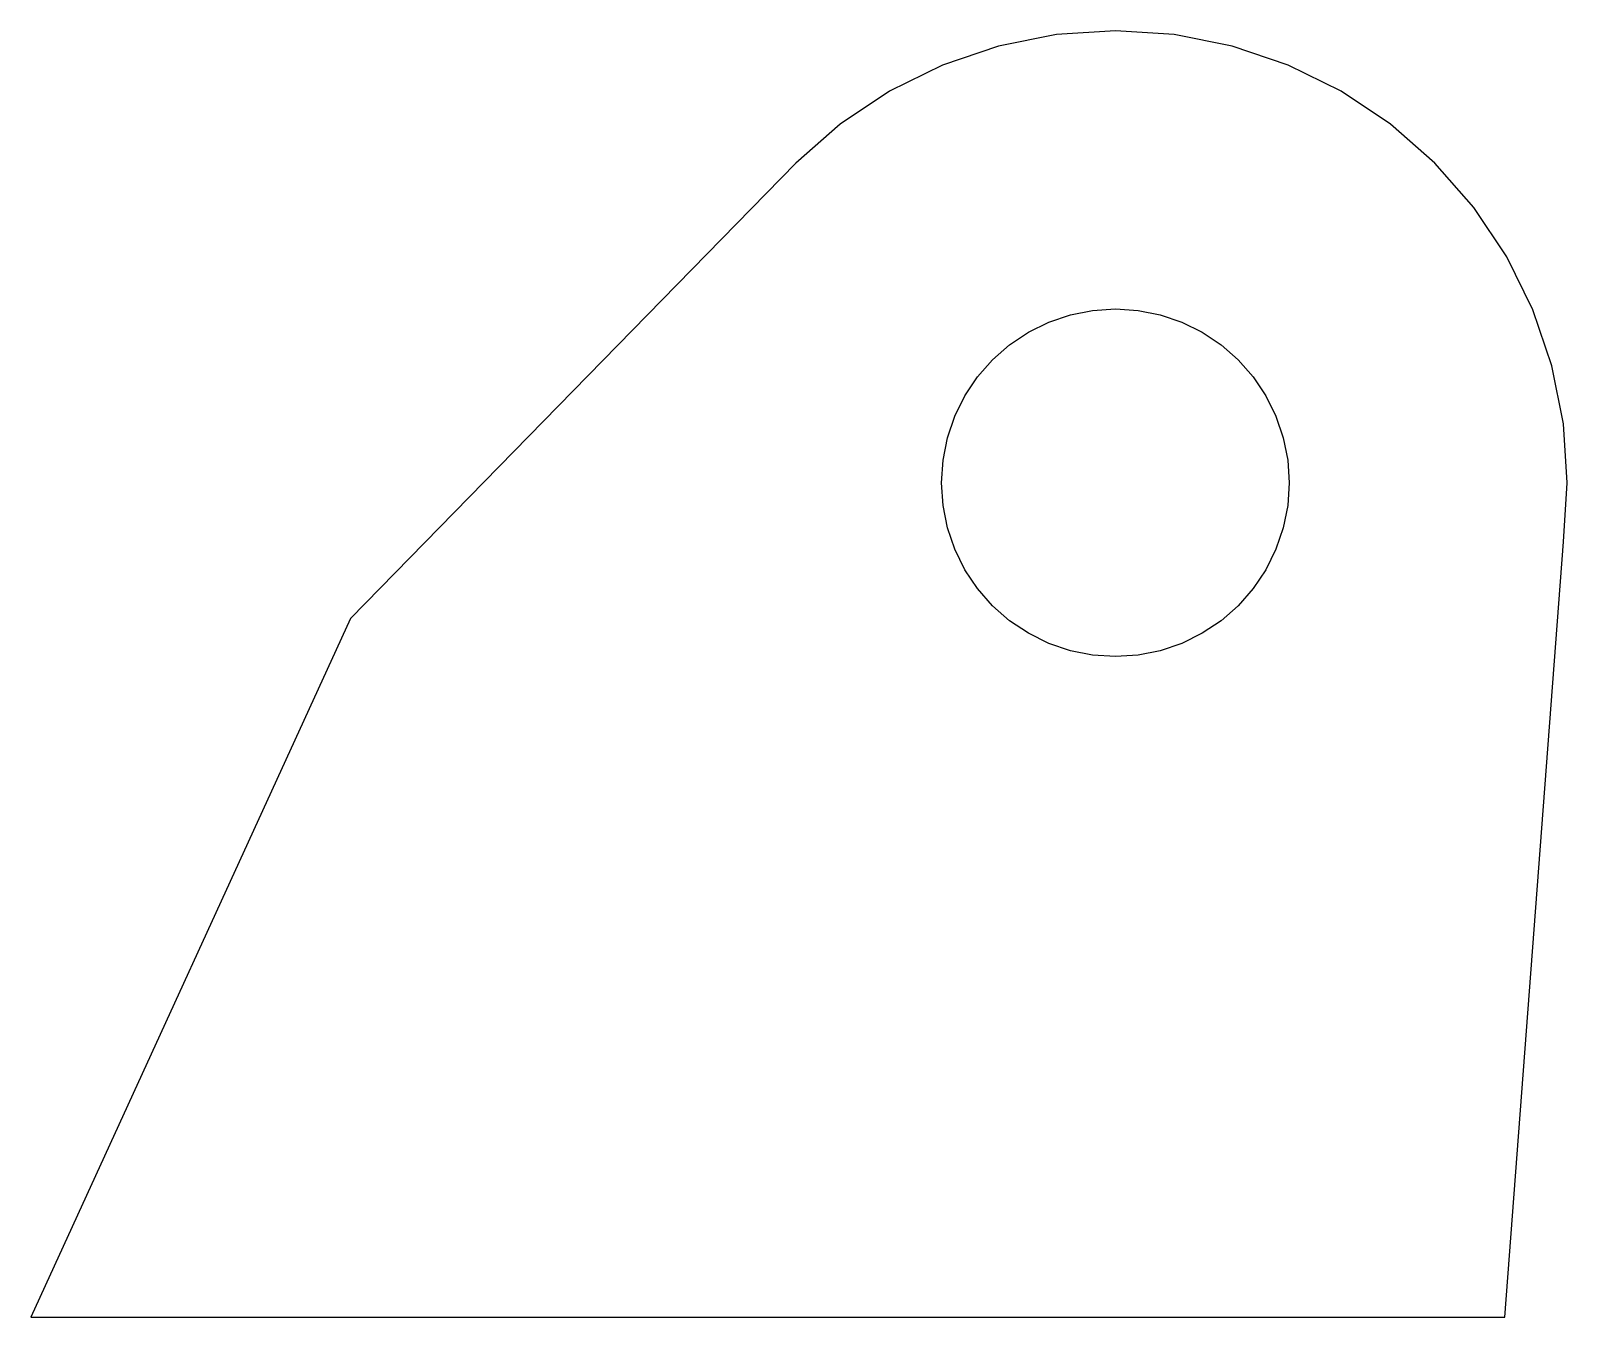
# Model space of a CAD drawing. Extents: x 168 to 278, y 60 to 152.
import ezdxf

# ---------------------------------------------------------------- set-up
doc = ezdxf.new("R2010")
doc.units = 0
doc.layers.get('0').update_dxf_attribs({"linetype": 'CONTINUOUS'})

msp = doc.modelspace()

# ---------------------------------------------------------------- linework, layer by layer
for points in [[(278.222, 115.758), (278.5, 120), (278.222, 124.242), (277.393, 128.412), (276.026, 132.437), (274.146, 136.25), (271.784, 139.785), (268.981, 142.981), (265.785, 145.784), (262.25, 148.146), (258.437, 150.026), (254.412, 151.393), (250.242, 152.222), (246, 152.5), (241.758, 152.222), (237.588, 151.393), (233.563, 150.026), (229.75, 148.146), (226.215, 145.784), (223.019, 142.981), (191, 110.25), (168, 60), (274, 60)], [(244.368, 107.607), (242.765, 107.926), (241.216, 108.452), (239.75, 109.175), (238.39, 110.083), (237.161, 111.161), (236.083, 112.39), (235.175, 113.75), (234.452, 115.216), (233.926, 116.765), (233.607, 118.368), (233.5, 120), (233.607, 121.632), (233.926, 123.235), (234.452, 124.784), (235.175, 126.25), (236.083, 127.61), (237.161, 128.839), (238.39, 129.917), (239.75, 130.825), (241.216, 131.548), (242.765, 132.074), (244.368, 132.393), (246, 132.5), (247.632, 132.393), (249.235, 132.074), (250.784, 131.548), (252.25, 130.825), (253.61, 129.917), (254.839, 128.839), (255.917, 127.61), (256.825, 126.25), (257.548, 124.784), (258.074, 123.235), (258.393, 121.632), (258.5, 120), (258.393, 118.368), (258.074, 116.765), (257.548, 115.216), (256.825, 113.75), (255.917, 112.39), (254.839, 111.161), (253.61, 110.083), (252.25, 109.175), (250.784, 108.452), (249.235, 107.926), (247.632, 107.607), (246, 107.5)]]:
    msp.add_lwpolyline(points, close=True)

doc.saveas('drawing.dxf')
